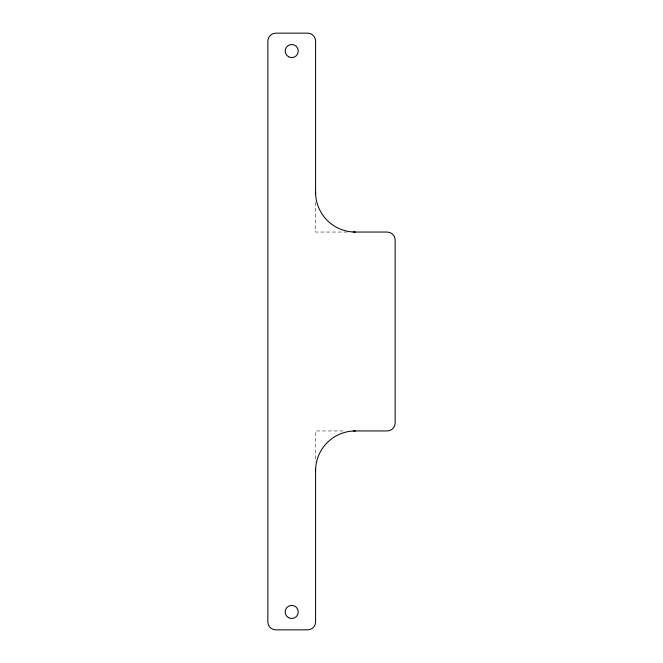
<?xml version="1.0" encoding="UTF-8"?>
<svg xmlns="http://www.w3.org/2000/svg" width="663" height="663" viewBox="0 0 663 663"><rect width="100%" height="100%" fill="white"/><g stroke="black" fill="none" stroke-linecap="round" stroke-linejoin="round"><path stroke-width="0.5" stroke-dasharray="3.31 2.49" d="M347.205 232.05L315.588 232.05L315.588 201.453M343.127 430.95L315.588 430.95L315.588 461.547"/><path stroke-width="0.99" d="M353.329 232.05L387.192 232.05A7.956 7.956 0 0 1 395.148 240.006L395.148 422.994A7.956 7.956 0 0 1 387.192 430.95L353.329 430.95M315.588 194.309L315.588 41.106A7.956 7.956 0 0 0 307.632 33.15L275.808 33.15A7.956 7.956 0 0 0 267.852 41.106L267.852 621.894A7.956 7.956 0 0 0 275.808 629.85L307.632 629.85A7.956 7.956 0 0 0 315.588 621.894L315.588 468.691M355.368 232.05A39.78 39.78 0 0 1 315.588 192.27M315.588 470.73A39.78 39.78 0 0 1 355.368 430.95M288.438 617.634A6.564 6.564 0 0 0 298.284 611.949A6.564 6.564 0 0 0 288.438 606.264A6.564 6.564 0 0 0 288.438 617.634M288.438 56.736A6.564 6.564 0 0 0 298.284 51.051A6.564 6.564 0 0 0 288.438 45.366A6.564 6.564 0 0 0 288.438 56.736"/></g></svg>
